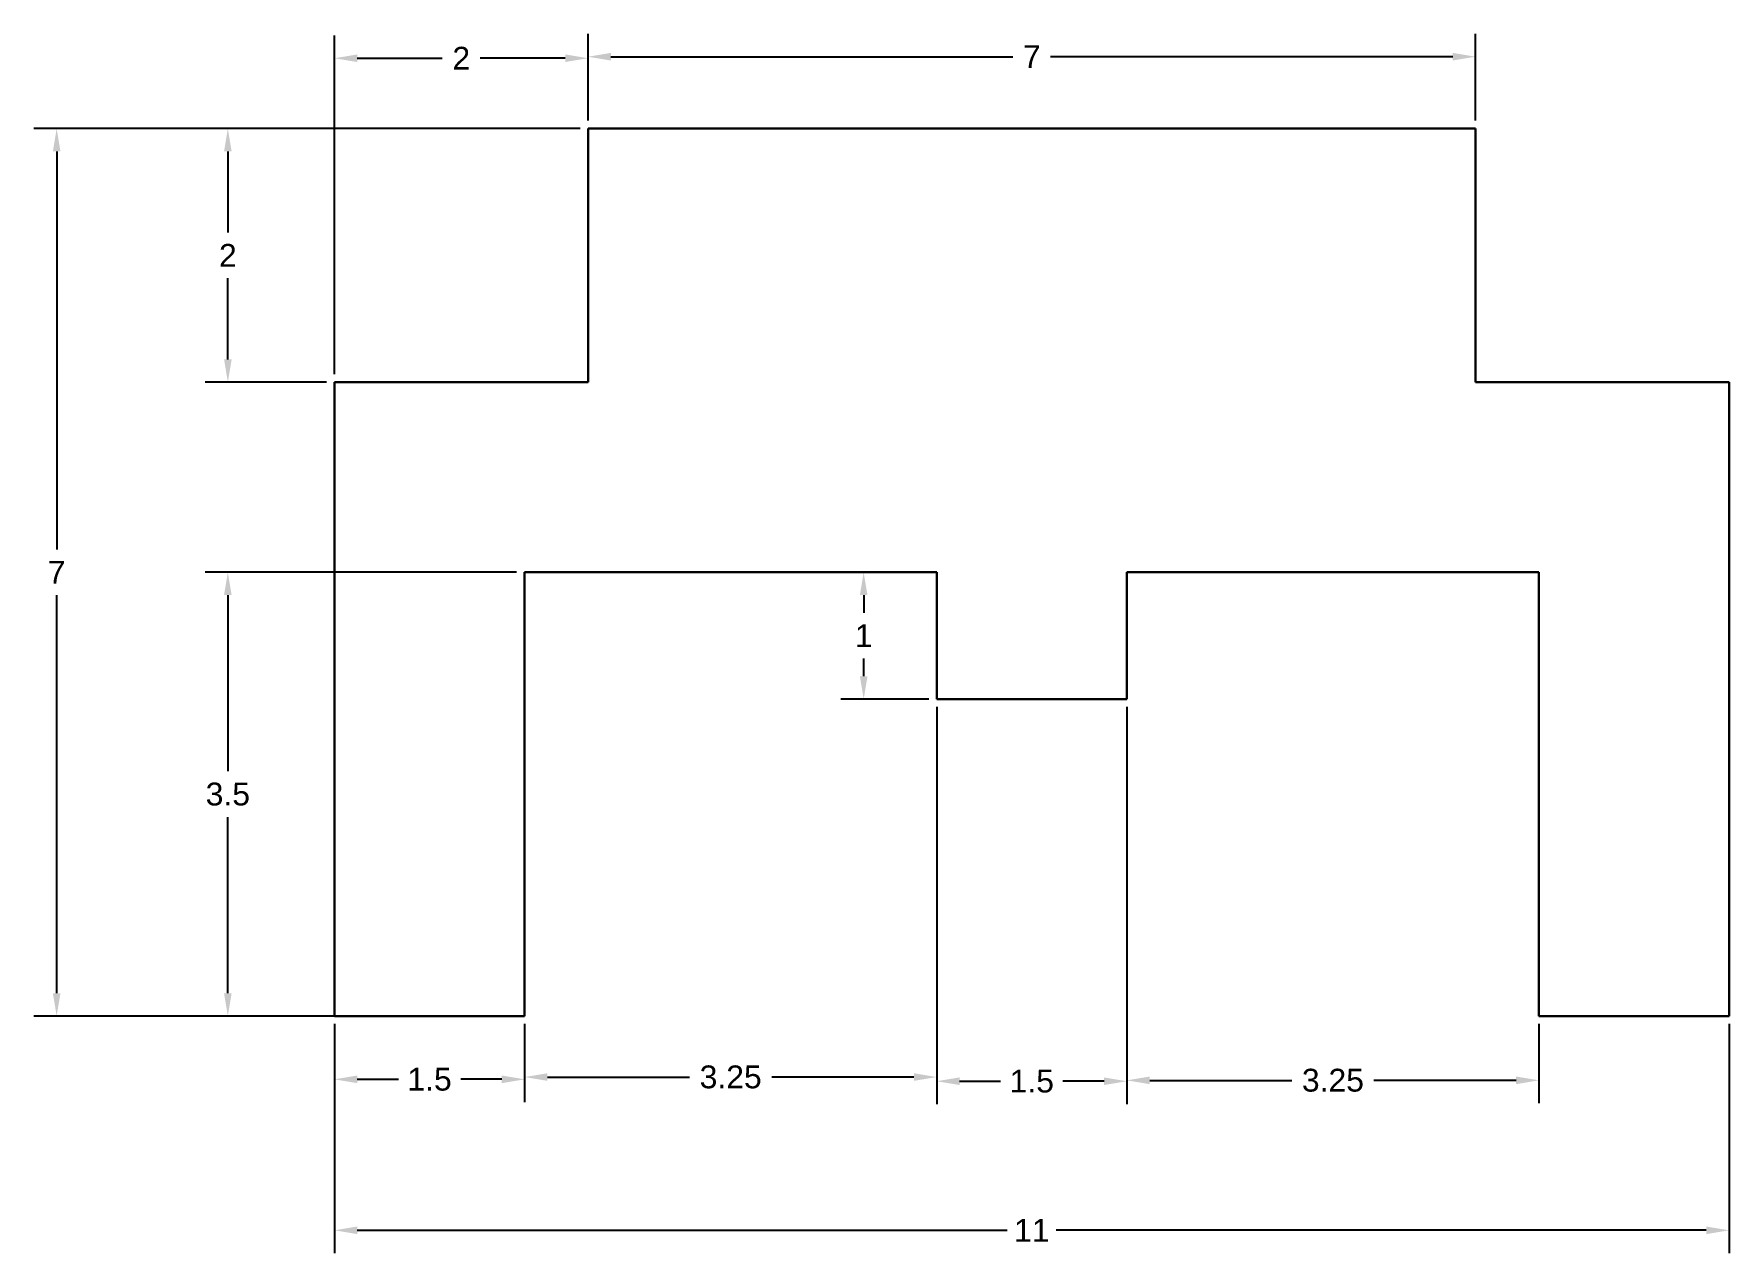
# Model space of a CAD drawing. Header units: millimetres. Extents: x 1910.3 to 1923.6, y 1238.8 to 1248.4.
import ezdxf

# ---------------------------------------------------------------- set-up
doc = ezdxf.new("R2010")
doc.units = ezdxf.units.MM
doc.styles.get("Standard").update_dxf_attribs({"font": 'arial.ttf'})
doc.dimstyles.get("Standard").update_dxf_attribs({"dimtxt": 0.18, "dimasz": 0.18, "dimexe": 0.18, "dimexo": 0.0625, "dimgap": 0.09, "dimtad": 0, "dimtih": 1, "dimtoh": 1, "dimzin": 9, "dimdsep": 46, "dimtxsty": 'Standard', "dimcen": 0.09, "dimadec": 0, "dimazin": 2, "dimtfac": 1, "dimtofl": 0, "dimtmove": 0, "dimatfit": 3, "dimfxl": 1, "dimtolj": 1, "dimtzin": 0, "dimarcsym": 0})

# ---------------------------------------------------------------- blocks, each defined once
blk = doc.blocks.new('*D2')
at = {"color": 0, "lineweight": -2, "transparency": 16777216}
for p, q in [((1912.645, 1240.584), (1912.645, 1239.967)), ((1914.145, 1240.584), (1914.145, 1239.967)), ((1912.825, 1240.147), (1913.149, 1240.147)), ((1913.965, 1240.147), (1913.641, 1240.147))]:
    blk.add_line(p, q, dxfattribs=at)
at = {"color": 0, "transparency": 16777216}
for points in [[(1912.825, 1240.177), (1912.825, 1240.117), (1912.645, 1240.147)], [(1913.965, 1240.177), (1913.965, 1240.117), (1914.145, 1240.147)]]:
    blk.add_solid(points, dxfattribs=at)
at = {"layer": 'Defpoints', "color": 0, "transparency": 16777216}
for p in [(1912.645, 1240.646), (1914.145, 1240.646), (1914.145, 1240.147)]:
    blk.add_point(p, dxfattribs=at)
at = {"color": 0, "transparency": 16777216, "insert": (1913.395, 1240.147), "char_height": 0.18, "attachment_point": 5}
blk.add_mtext('\\A1;1.5', dxfattribs=at)
blk = doc.blocks.new('*D3')
at = {"color": 0, "lineweight": -2, "transparency": 16777216}
for p, q in [((1917.332, 1244.146), (1916.639, 1244.146)), ((1916.819, 1243.966), (1916.819, 1243.827)), ((1916.819, 1243.326), (1916.819, 1243.466)), ((1917.332, 1243.146), (1916.639, 1243.146))]:
    blk.add_line(p, q, dxfattribs=at)
at = {"color": 0, "transparency": 16777216}
for points in [[(1916.789, 1243.966), (1916.849, 1243.966), (1916.819, 1244.146)], [(1916.789, 1243.326), (1916.849, 1243.326), (1916.819, 1243.146)]]:
    blk.add_solid(points, dxfattribs=at)
at = {"layer": 'Defpoints', "color": 0, "transparency": 16777216}
for p in [(1917.395, 1244.146), (1916.819, 1243.146), (1917.395, 1243.146)]:
    blk.add_point(p, dxfattribs=at)
at = {"color": 0, "transparency": 16777216, "insert": (1916.819, 1243.646), "char_height": 0.18, "attachment_point": 5}
blk.add_mtext('\\A1;1', dxfattribs=at)
blk = doc.blocks.new('*D7')
at = {"color": 0, "lineweight": -2, "transparency": 16777216}
for p, q in [((1917.395, 1243.084), (1917.395, 1239.952)), ((1918.895, 1243.084), (1918.895, 1239.952)), ((1917.575, 1240.132), (1917.899, 1240.132)), ((1918.715, 1240.132), (1918.391, 1240.132))]:
    blk.add_line(p, q, dxfattribs=at)
at = {"color": 0, "transparency": 16777216}
for points in [[(1917.575, 1240.162), (1917.575, 1240.102), (1917.395, 1240.132)], [(1918.715, 1240.162), (1918.715, 1240.102), (1918.895, 1240.132)]]:
    blk.add_solid(points, dxfattribs=at)
at = {"layer": 'Defpoints', "color": 0, "transparency": 16777216}
for p in [(1917.395, 1243.146), (1918.895, 1243.146), (1918.895, 1240.132)]:
    blk.add_point(p, dxfattribs=at)
at = {"color": 0, "transparency": 16777216, "insert": (1918.145, 1240.132), "char_height": 0.18, "attachment_point": 5}
blk.add_mtext('\\A1;1.5', dxfattribs=at)
blk = doc.blocks.new('*D9')
at = {"color": 0, "lineweight": -2, "transparency": 16777216}
for p, q in [((1912.645, 1240.584), (1912.645, 1238.776)), ((1923.645, 1240.584), (1923.645, 1238.776)), ((1912.825, 1238.956), (1917.952, 1238.956)), ((1923.465, 1238.956), (1918.338, 1238.956))]:
    blk.add_line(p, q, dxfattribs=at)
at = {"color": 0, "transparency": 16777216}
for points in [[(1912.825, 1238.986), (1912.825, 1238.926), (1912.645, 1238.956)], [(1923.465, 1238.986), (1923.465, 1238.926), (1923.645, 1238.956)]]:
    blk.add_solid(points, dxfattribs=at)
at = {"layer": 'Defpoints', "color": 0, "transparency": 16777216}
for p in [(1912.645, 1240.646), (1923.645, 1240.646), (1923.645, 1238.956)]:
    blk.add_point(p, dxfattribs=at)
at = {"color": 0, "transparency": 16777216, "insert": (1918.145, 1238.956), "char_height": 0.18, "attachment_point": 5}
blk.add_mtext('\\A1;11', dxfattribs=at)
blk = doc.blocks.new('*D10')
at = {"color": 0, "lineweight": -2, "transparency": 16777216}
for p, q in [((1917.395, 1243.084), (1917.395, 1239.985)), ((1914.145, 1240.584), (1914.145, 1239.985)), ((1914.325, 1240.165), (1915.445, 1240.165)), ((1917.215, 1240.165), (1916.094, 1240.165))]:
    blk.add_line(p, q, dxfattribs=at)
at = {"color": 0, "transparency": 16777216}
for points in [[(1914.325, 1240.195), (1914.325, 1240.135), (1914.145, 1240.165)], [(1917.215, 1240.195), (1917.215, 1240.135), (1917.395, 1240.165)]]:
    blk.add_solid(points, dxfattribs=at)
at = {"layer": 'Defpoints', "color": 0, "transparency": 16777216}
for p in [(1917.395, 1243.146), (1914.145, 1240.646), (1917.395, 1240.165)]:
    blk.add_point(p, dxfattribs=at)
at = {"color": 0, "transparency": 16777216, "insert": (1915.77, 1240.165), "char_height": 0.18, "attachment_point": 5}
blk.add_mtext('\\A1;3.25', dxfattribs=at)
blk = doc.blocks.new('*D11')
at = {"color": 0, "lineweight": -2, "transparency": 16777216}
for p, q in [((1914.582, 1247.646), (1911.624, 1247.646)), ((1911.804, 1247.466), (1911.804, 1246.827)), ((1911.804, 1245.826), (1911.804, 1246.466)), ((1912.582, 1245.646), (1911.624, 1245.646))]:
    blk.add_line(p, q, dxfattribs=at)
at = {"color": 0, "transparency": 16777216}
for points in [[(1911.774, 1247.466), (1911.834, 1247.466), (1911.804, 1247.646)], [(1911.774, 1245.826), (1911.834, 1245.826), (1911.804, 1245.646)]]:
    blk.add_solid(points, dxfattribs=at)
at = {"layer": 'Defpoints', "color": 0, "transparency": 16777216}
for p in [(1911.804, 1247.646), (1914.645, 1247.646), (1912.645, 1245.646)]:
    blk.add_point(p, dxfattribs=at)
at = {"color": 0, "transparency": 16777216, "insert": (1911.804, 1246.646), "char_height": 0.18, "attachment_point": 5}
blk.add_mtext('\\A1;2', dxfattribs=at)
blk = doc.blocks.new('*D12')
at = {"color": 0, "lineweight": -2, "transparency": 16777216}
for p, q in [((1914.645, 1247.709), (1914.645, 1248.393)), ((1921.645, 1247.709), (1921.645, 1248.393)), ((1914.825, 1248.213), (1917.996, 1248.213)), ((1921.465, 1248.213), (1918.293, 1248.213))]:
    blk.add_line(p, q, dxfattribs=at)
at = {"color": 0, "transparency": 16777216}
for points in [[(1914.825, 1248.243), (1914.825, 1248.183), (1914.645, 1248.213)], [(1921.465, 1248.243), (1921.465, 1248.183), (1921.645, 1248.213)]]:
    blk.add_solid(points, dxfattribs=at)
at = {"layer": 'Defpoints', "color": 0, "transparency": 16777216}
for p in [(1921.645, 1248.213), (1914.645, 1247.646), (1921.645, 1247.646)]:
    blk.add_point(p, dxfattribs=at)
at = {"color": 0, "transparency": 16777216, "insert": (1918.145, 1248.213), "char_height": 0.18, "attachment_point": 5}
blk.add_mtext('\\A1;7', dxfattribs=at)
blk = doc.blocks.new('*D13')
at = {"color": 0, "lineweight": -2, "transparency": 16777216}
for p, q in [((1912.582, 1247.646), (1910.274, 1247.646)), ((1910.454, 1247.466), (1910.454, 1244.326)), ((1910.454, 1240.826), (1910.454, 1243.966)), ((1912.582, 1240.646), (1910.274, 1240.646))]:
    blk.add_line(p, q, dxfattribs=at)
at = {"color": 0, "transparency": 16777216}
for points in [[(1910.424, 1247.466), (1910.484, 1247.466), (1910.454, 1247.646)], [(1910.424, 1240.826), (1910.484, 1240.826), (1910.454, 1240.646)]]:
    blk.add_solid(points, dxfattribs=at)
at = {"layer": 'Defpoints', "color": 0, "transparency": 16777216}
for p in [(1910.454, 1247.646), (1912.645, 1247.646), (1912.645, 1240.646)]:
    blk.add_point(p, dxfattribs=at)
at = {"color": 0, "transparency": 16777216, "insert": (1910.454, 1244.146), "char_height": 0.18, "attachment_point": 5}
blk.add_mtext('\\A1;7', dxfattribs=at)
blk = doc.blocks.new('*D14')
at = {"color": 0, "lineweight": -2, "transparency": 16777216}
for p, q in [((1914.082, 1244.146), (1911.624, 1244.146)), ((1911.804, 1243.966), (1911.804, 1242.578)), ((1911.804, 1240.826), (1911.804, 1242.215)), ((1914.082, 1240.646), (1911.624, 1240.646))]:
    blk.add_line(p, q, dxfattribs=at)
at = {"color": 0, "transparency": 16777216}
for points in [[(1911.774, 1243.966), (1911.834, 1243.966), (1911.804, 1244.146)], [(1911.774, 1240.826), (1911.834, 1240.826), (1911.804, 1240.646)]]:
    blk.add_solid(points, dxfattribs=at)
at = {"layer": 'Defpoints', "color": 0, "transparency": 16777216}
for p in [(1914.145, 1244.146), (1911.804, 1240.646), (1914.145, 1240.646)]:
    blk.add_point(p, dxfattribs=at)
at = {"color": 0, "transparency": 16777216, "insert": (1911.804, 1242.396), "char_height": 0.18, "attachment_point": 5}
blk.add_mtext('\\A1;3.5', dxfattribs=at)
blk = doc.blocks.new('*D15')
at = {"color": 0, "lineweight": -2, "transparency": 16777216}
for p, q in [((1912.645, 1245.709), (1912.645, 1248.381)), ((1914.645, 1247.709), (1914.645, 1248.381)), ((1912.825, 1248.201), (1913.495, 1248.201)), ((1914.465, 1248.201), (1913.794, 1248.201))]:
    blk.add_line(p, q, dxfattribs=at)
at = {"color": 0, "transparency": 16777216}
for points in [[(1912.825, 1248.231), (1912.825, 1248.171), (1912.645, 1248.201)], [(1914.465, 1248.231), (1914.465, 1248.171), (1914.645, 1248.201)]]:
    blk.add_solid(points, dxfattribs=at)
at = {"layer": 'Defpoints', "color": 0, "transparency": 16777216}
for p in [(1914.645, 1248.201), (1914.645, 1247.646), (1912.645, 1245.646)]:
    blk.add_point(p, dxfattribs=at)
at = {"color": 0, "transparency": 16777216, "insert": (1913.645, 1248.201), "char_height": 0.18, "attachment_point": 5}
blk.add_mtext('\\A1;2', dxfattribs=at)
blk = doc.blocks.new('*D16')
at = {"color": 0, "lineweight": -2, "transparency": 16777216}
for p, q in [((1918.895, 1243.084), (1918.895, 1239.959)), ((1922.145, 1240.584), (1922.145, 1239.959)), ((1919.075, 1240.139), (1920.195, 1240.139)), ((1921.965, 1240.139), (1920.844, 1240.139))]:
    blk.add_line(p, q, dxfattribs=at)
at = {"color": 0, "transparency": 16777216}
for points in [[(1919.075, 1240.169), (1919.075, 1240.109), (1918.895, 1240.139)], [(1921.965, 1240.169), (1921.965, 1240.109), (1922.145, 1240.139)]]:
    blk.add_solid(points, dxfattribs=at)
at = {"layer": 'Defpoints', "color": 0, "transparency": 16777216}
for p in [(1918.895, 1243.146), (1922.145, 1240.646), (1922.145, 1240.139)]:
    blk.add_point(p, dxfattribs=at)
at = {"color": 0, "transparency": 16777216, "insert": (1920.52, 1240.139), "char_height": 0.18, "attachment_point": 5}
blk.add_mtext('\\A1;3.25', dxfattribs=at)

msp = doc.modelspace()

# ---------------------------------------------------------------- linework, layer by layer
at = {"lineweight": 30}
for p, q in [((1914.645, 1245.646), (1914.645, 1247.646)), ((1914.645, 1247.646), (1921.645, 1247.646)), ((1921.645, 1247.646), (1921.645, 1247.646)), ((1921.645, 1247.646), (1921.645, 1245.646)), ((1912.645, 1240.646), (1912.645, 1245.646)), ((1912.645, 1245.646), (1914.645, 1245.646)), ((1921.645, 1245.646), (1923.645, 1245.646)), ((1923.645, 1245.646), (1923.645, 1240.646)), ((1917.395, 1244.146), (1914.145, 1244.146)), ((1914.145, 1244.146), (1914.145, 1240.646)), ((1917.395, 1243.146), (1917.395, 1244.146)), ((1922.145, 1244.146), (1918.895, 1244.146)), ((1918.895, 1244.146), (1918.895, 1243.146)), ((1922.145, 1240.646), (1922.145, 1244.146)), ((1918.895, 1243.146), (1917.395, 1243.146)), ((1914.145, 1240.646), (1912.645, 1240.646)), ((1923.645, 1240.646), (1922.145, 1240.646))]:
    msp.add_line(p, q, dxfattribs=at)

# ---------------------------------------------------------------- dimensions: what is measured, and where the dimension line sits
for base, p1, p2, picture, middle in [((1921.645, 1248.213), (1914.645, 1247.646), (1921.645, 1247.646), '*D12', (1918.145, 1248.213)), ((1914.645, 1248.201), (1912.645, 1245.646), (1914.645, 1247.646), '*D15', (1913.645, 1248.201)), ((1917.395, 1240.165), (1914.145, 1240.646), (1917.395, 1243.146), '*D10', (1915.77, 1240.165)), ((1918.895, 1240.132), (1917.395, 1243.146), (1918.895, 1243.146), '*D7', (1918.145, 1240.132)), ((1922.145, 1240.139), (1918.895, 1243.146), (1922.145, 1240.646), '*D16', (1920.52, 1240.139)), ((1914.145, 1240.147), (1912.645, 1240.646), (1914.145, 1240.646), '*D2', (1913.395, 1240.147)), ((1923.645, 1238.956), (1912.645, 1240.646), (1923.645, 1240.646), '*D9', (1918.145, 1238.956))]:
    dim = msp.add_linear_dim(base=base, p1=p1, p2=p2, dimstyle='Standard')
    dim.commit()
    dim.dimension.update_dxf_attribs({"geometry": picture, "text_midpoint": middle})
for base, p1, p2, picture, middle in [((1910.454, 1247.646), (1912.645, 1240.646), (1912.645, 1247.646), '*D13', (1910.454, 1244.146)), ((1911.804, 1247.646), (1912.645, 1245.646), (1914.645, 1247.646), '*D11', (1911.804, 1246.646)), ((1911.804, 1240.646), (1914.145, 1244.146), (1914.145, 1240.646), '*D14', (1911.804, 1242.396)), ((1916.819, 1243.146), (1917.395, 1244.146), (1917.395, 1243.146), '*D3', (1916.819, 1243.646))]:
    dim = msp.add_linear_dim(base=base, p1=p1, p2=p2, angle=90, dimstyle='Standard')
    dim.commit()
    dim.dimension.update_dxf_attribs({"geometry": picture, "text_midpoint": middle})

doc.saveas('drawing.dxf')
